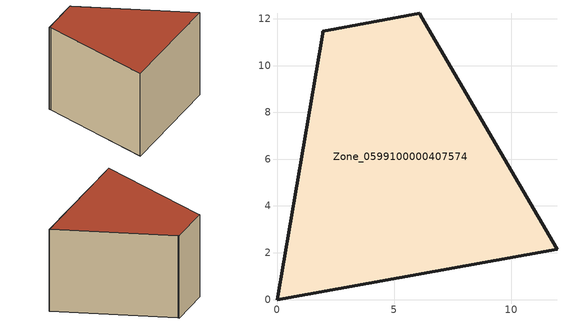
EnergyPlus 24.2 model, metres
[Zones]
Zone_0599100000407574
 floor ground (C_G): 6.13,12.12 11.96,2.16 0,0 1.96,11.35 1.95,11.46 6.1,12.23 z0
 wall outside (C_F): 11.96,2.16 6.13,12.12 6.1,12.23 1.95,11.46 1.96,11.35 0,0 11.96,2.16 z0:8.48
 roof outside (C_R): 6.1,12.23 1.95,11.46 1.96,11.35 0,0 11.96,2.16 6.13,12.12 z8.48
[BUILDING]
Pand.0599100000407574: North Axis=0; Terrain=City; Loads Convergence Tolerance Value=0.04; Temperature Convergence Tolerance Value=0.4; Solar Distribution=FullExterior; Maximum Number of Warmup Days=25; Minimum Number of Warmup Days=1
[Site:Location]
Rotterdam.The.Hague.AP_ZH_NLD Design_Conditions: Latitude=51.96; Longitude=4.45; Time Zone=1; Elevation=-4.5
[SITE:GROUNDTEMPERATURE:BUILDINGSURFACE]
18, 18, 18, 18, 18, 18, 18, 18, 18, 18, 18, 18
[MATERIAL] Thermal Absorptance=0.9; Solar Absorptance=0.7; Visible Absorptance=0.7
Name | Roughness | Thickness | Conductivity | Density | Specific Heat
G.TI.1992-2005 | MediumSmooth | 0.15 | 0.06 | 540 | 1210
F.TI.1992-2005 | Rough | 0.3 | 0.12 | 1920 | 840
R.TI.1992-2005 | MediumRough | 0.2 | 0.08 | 1500 | 1000
[CONSTRUCTION]
C_G: G.TI.1992-2005
C_F: F.TI.1992-2005
C_R: R.TI.1992-2005
[ZONE]
Zone_0599100000407574: Type=1; Multiplier=1; Ceiling Height=Autocalculate; Volume=Autocalculate; Floor Area=autocalculate; Part of Total Floor Area=Yes
[ZONEINFILTRATION:DESIGNFLOWRATE]
Infil_Zone_0599100000407574: Zone or ZoneList or Space or SpaceList=Zone_0599100000407574; Schedule=AlwaysOn; Design Flow Rate Calculation Method=Flow/Area; Flow Rate per Floor Area=0.0015; Constant Term Coefficient=1; Temperature Term Coefficient=0; Velocity Term Coefficient=0; Velocity Squared Term Coefficient=0
[HVACTEMPLATE:ZONE:IDEALLOADSAIRSYSTEM]
Zone_0599100000407574: Maximum Heating Supply Air Temperature=50; Minimum Cooling Supply Air Temperature=13; Maximum Heating Supply Air Humidity Ratio=0.0156; Minimum Cooling Supply Air Humidity Ratio=0.0077; Heating Limit=NoLimit; Cooling Limit=NoLimit; Dehumidification Control Type=ConstantSensibleHeatRatio; Cooling Sensible Heat Ratio=0.7; Dehumidification Setpoint=60; Humidification Control Type=None; Humidification Setpoint=30; Outdoor Air Method=None; Outdoor Air Flow Rate per Person=0.00944; Outdoor Air Flow Rate per Zone Floor Area=0; Outdoor Air Flow Rate per Zone=0; Demand Controlled Ventilation Type=None; Outdoor Air Economizer Type=NoEconomizer; Heat Recovery Type=None; Sensible Heat Recovery Effectiveness=0.7; Latent Heat Recovery Effectiveness=0.65
[ZONECONTROL:THERMOSTAT]
ThermostatControl_Zone_0599100000407574: Zone or ZoneList=Zone_0599100000407574; Control Type Schedule=DualSetpointControlType; Control 1=Thermostat_Zone_0599100000407574; Temperature Difference Between Cutout And Setpoint=0
[THERMOSTATSETPOINT:DUALSETPOINT]
Thermostat_Zone_0599100000407574: Heating Setpoint Temperature Schedule=HeatingSetpoint_Zone_0599100000407574; Cooling Setpoint Temperature Schedule=CoolingSetpoint_Zone_0599100000407574
[SCHEDULE:COMPACT]
HeatingSetpoint_Zone_0599100000407574: Through: 12/31, For: AllDays, Until: 24:00, 21
CoolingSetpoint_Zone_0599100000407574: Through: 12/31, For: AllDays, Until: 24:00, 24
DualSetpointControlType: Through: 12/31, For: AllDays, Until: 24:00, 4
AlwaysOn: Through: 12/31, For: AllDays, Until: 24:00, 1
